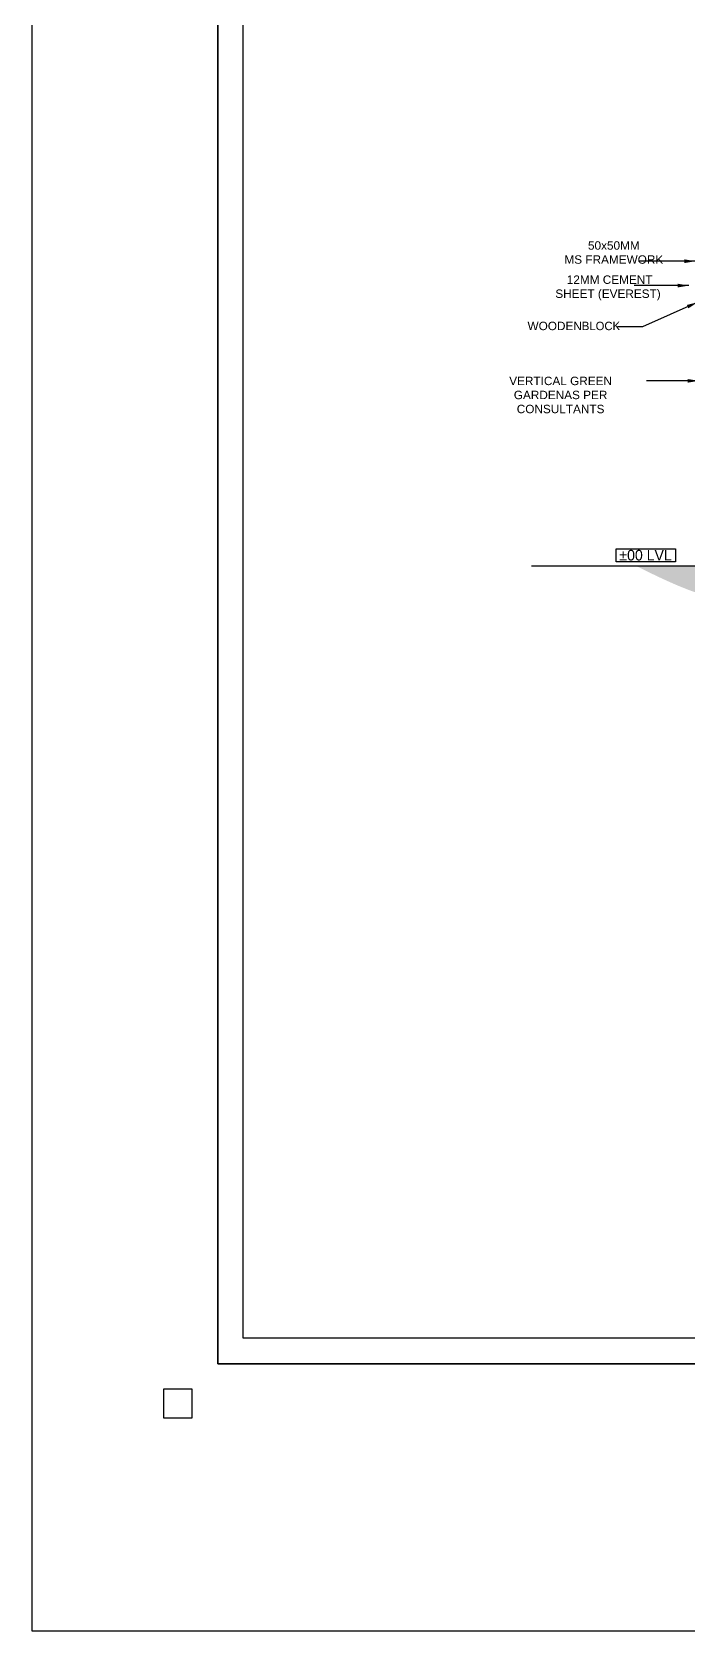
# Model space of a CAD drawing. Header units: metres. Extents: x 494 to 1845, y -666 to 1061.
# Drawn here: x 1458.86 to 1470.55, y 239.76 to 268.22 of the extents above; entities that cross this region are included whole.
import ezdxf

# ---------------------------------------------------------------- set-up
doc = ezdxf.new("R2010")
doc.units = ezdxf.units.M
doc.header["$MEASUREMENT"] = 0
doc.linetypes.add('1', pattern=[0])
for name, color, linetype, lineweight in [('ARCHITECTURAL COMMENTS', 2, 'Continuous', 30), ('VDA-HATCH', 8, 'Continuous', 9), ('VDA-WALL', 250, 'Continuous', 25)]:
    doc.layers.add(name, color=color, linetype=linetype, lineweight=lineweight)
for name, color, linetype in [('SHEET', 7, 'Continuous'), ('VDA-DRIVEWAY', 250, '1'), ('VDA-TEXT', 250, '1')]:
    doc.layers.add(name, color=color, linetype=linetype)
doc.styles.add('RS', font='GOTHIC.TTF')
doc.styles.get("Standard").update_dxf_attribs({"font": 'arial.ttf'})
doc.dimstyles.new('SMALL-1', dxfattribs={"dimtxt": 0.16, "dimasz": 0.035, "dimexe": 0, "dimexo": 0.1, "dimgap": 0.05, "dimtad": 1, "dimzin": 0, "dimdsep": 46, "dimtxsty": 'RS', "dimblk": 'DOT', "dimcen": 2.5, "dimclrd": 256, "dimclre": 256, "dimclrt": 5, "dimadec": 0, "dimazin": 0, "dimtfac": 1, "dimtdec": 3, "dimtofl": 0, "dimtmove": 0, "dimatfit": 3, "dimfxl": 0, "dimtolj": 1, "dimtzin": 0, "dimarcsym": 0})

# ---------------------------------------------------------------- blocks, each defined once
blk = doc.blocks.new('DAFASDFDFA')
at = {"color": 255}
blk.add_lwpolyline([(-103.699, -1.066), (-103.133, -1.066), (-103.133, -0.5), (-103.699, -0.5)], close=True, dxfattribs=at)
at = {"layer": 'SHEET'}
for points in [[(2.25, 58.4), (2.25, 0), (-102.633, 0), (-102.633, 58.4)], [(1.75, 57.9), (1.75, 0.5), (-102.133, 0.5), (-102.133, 57.9)]]:
    blk.add_lwpolyline(points, close=True, dxfattribs=at)
blk = doc.blocks.new('_Dot')
at = {"color": 0, "linetype": 'ByBlock', "lineweight": -2}
blk.add_line((-0.5, 0), (-1, 0), dxfattribs=at)
at = {"color": 0, "linetype": 'ByBlock', "const_width": 0.5}
blk.add_lwpolyline([(-0.25, 0, 1), (0.25, 0, 1)], format="xyb", close=True, dxfattribs=at)

msp = doc.modelspace()

# ---------------------------------------------------------------- hatches: boundary and pattern name
at = {"layer": 'VDA-HATCH'}
h = msp.add_hatch(dxfattribs=at)
h.set_pattern_fill('2X2BRIKS', color=256, scale=0.03, angle=45)
h.set_pattern_definition([(45, (1469.61665, 258.07894), (-0.1697056, 0.1697056), [0.03, 0]), (45, (1469.5318, 258.1638), (8e-17, 0.3394113), [0.24, -0.24]), (135, (1469.61665, 258.07894), (-0.1697056, -0.1697056), [0.03, 0]), (135, (1469.8712, 258.3335), (-0.3394113, 1e-16), [0.24, -0.24])])
edge = h.paths.add_edge_path()
edge.add_spline(control_points=[(1469.6166, 258.7097), (1470.0578, 258.4919), (1471.9549, 257.5556), (1475.3394, 258.9313), (1478.6991, 258.7998), (1480.9706, 257.92), (1481.8745, 258.4659), (1482.2268, 258.7097)], knot_values=[0, 0, 0, 0, 1.4477512, 6.2256291, 9.8174714, 11.6923701, 12.914559, 12.914559, 12.914559, 12.914559], degree=3, periodic=0)
edge.add_line((1482.2268, 258.7097), (1481.1873, 258.7097))
edge.add_line((1481.1873, 258.7097), (1481.1873, 259.1597))
edge.add_line((1481.1873, 259.1597), (1470.6623, 259.1597))
edge.add_line((1470.6623, 259.1597), (1470.6623, 258.7097))
edge.add_line((1470.6623, 258.7097), (1469.6166, 258.7097))

# ---------------------------------------------------------------- linework, layer by layer
msp.add_lwpolyline([(1469.2518, 259.021), (1470.311, 259.021), (1470.311, 258.7898), (1469.2518, 258.7898)], close=True)
at = {"layer": 'ARCHITECTURAL COMMENTS'}
msp.add_lwpolyline([(1458.8635, 306.4524), (1770.5289, 306.4524), (1770.5289, 239.756), (1458.8635, 239.756)], close=True, dxfattribs=at)
at = {"layer": 'VDA-DRIVEWAY', "color": 250, "lineweight": 30, "true_color": 0x2c2e2f}
msp.add_line((1470.6623, 258.7097), (1467.75, 258.7097), dxfattribs=at)
at = {"layer": 'VDA-WALL'}
msp.add_lwpolyline([(1462.167, 244.5134), (1557.1076, 244.5134), (1557.1076, 297.3774), (1462.167, 297.3774)], close=True, dxfattribs=at)

# ---------------------------------------------------------------- block references
at = {"layer": 'VDA-WALL', "xscale": 0.9052046613064094, "yscale": 0.9052046613064094, "zscale": 0.9052046613064094}
msp.add_blockref('DAFASDFDFA', (1555.0709, 244.5134), dxfattribs=at)

# ---------------------------------------------------------------- texts
at = {"layer": 'VDA-TEXT', "color": 1, "style": 'RS', "oblique": 0, "width": 1}
msp.add_text('%%P00 LVL', height=0.1875, rotation=0, dxfattribs=at).set_placement((1469.3115, 258.8119))
at = {"layer": 'VDA-TEXT', "char_height": 0.15, "attachment_point": 2}
for s, insert, width in [('50x50MM \\PMS FRAMEWORK ', (1469.2132, 264.4931), 2.738497), (' 12MM CEMENT SHEET (EVEREST)', (1469.1095, 263.8849), 2.236626), ('\\pi0.38719;WOODEN{\\fCentury Gothic|b0|i0|c0|p34;\\p\\pi0.38719;BLOCK ', (1468.3075, 263.0611), 1.725941), ('{\\c0;VERTICAL GREEN GARDEN}{\\c0;AS PER CONSULTANTS}\\P\\pi1.35327; ', (1468.2664, 262.0826), 2.804231)]:
    msp.add_mtext(s, dxfattribs=dict(at, insert=insert, width=width))

# ---------------------------------------------------------------- leaders
at = {"layer": 'VDA-TEXT'}
for points in [[(1470.6685, 264.1382), (1469.6509, 264.1382)], [(1470.5481, 263.7042), (1469.575, 263.7042)], [(1470.7075, 263.4097), (1469.7239, 262.9727), (1469.2778, 262.9727)], [(1470.7238, 262.0085), (1469.7939, 262.0085)]]:
    msp.add_leader(points, dimstyle='SMALL-1', override={"dimasz": 0.2, "dimtad": 0, "dimclrd": 8, "dimfxl": 0}, dxfattribs=at)

doc.saveas('drawing.dxf')
